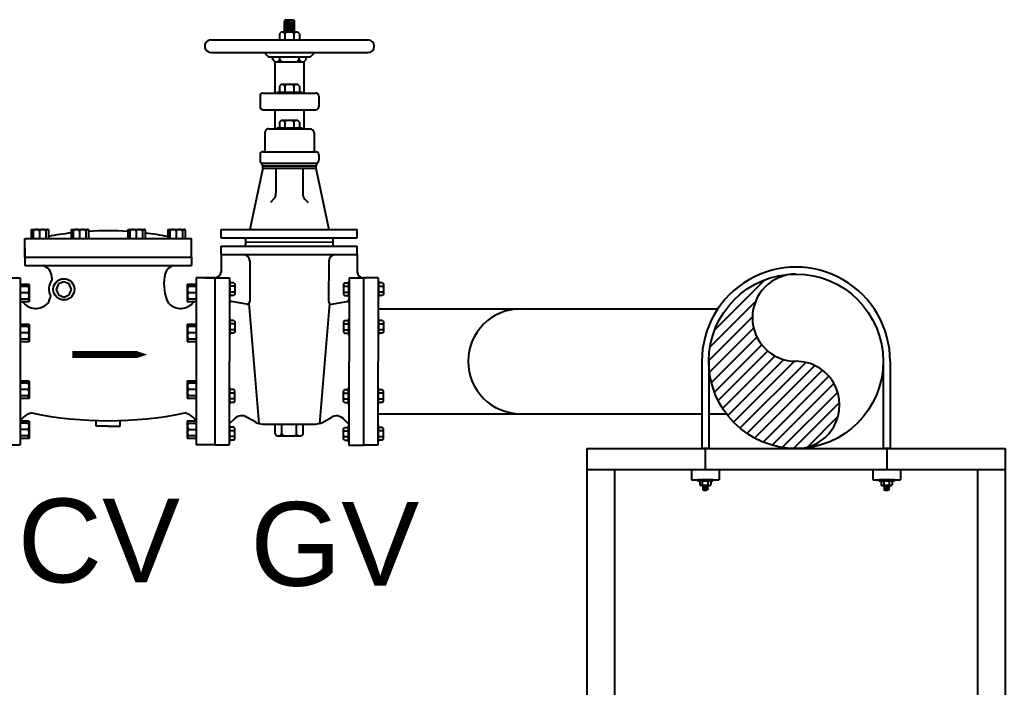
# Model space of a CAD drawing. Header units: inches. Extents: x 51172 to 63334, y -27893 to -10796.
# Drawn here: x 53004 to 54417, y -15215 to -14259 of the extents above; entities that cross this region are included whole.
import ezdxf

# ---------------------------------------------------------------- set-up
doc = ezdxf.new("R2010")
doc.units = ezdxf.units.IN
doc.header["$MEASUREMENT"] = 0
doc.layers.add('OUTSIDE', color=253, linetype='Continuous')
doc.styles.get("Standard").update_dxf_attribs({"font": 'arial.ttf'})

msp = doc.modelspace()

# ---------------------------------------------------------------- hatches: boundary and pattern name
h = msp.add_hatch()
h.set_pattern_fill('ANSI31', color=256, scale=100)
h.set_pattern_definition([(45, (-45603.077, -21163.064), (-8.8388348, 8.8388348), [])])
h.paths.add_polyline_path([(54160.2, -16194.1, 0.797671), (54116.9, -16003.9, -0.797806), (54073.5, -15813.8, 0.350006), (53921.9, -16003.9, 0.481449)])
h.paths.add_polyline_path([(54116.9, -15251, 0.414214), (53991.9, -15376, 0.414229), (54116.9, -15501, 0.999922), (54116.9, -15376, -1.000026)])
h.paths.add_polyline_path([(54117, -14873.1, 0.999917), (54116.9, -14748.1, -1), (54116.9, -14623.1, 0.414214), (53991.9, -14748.1, 0.414238)])

# ---------------------------------------------------------------- linework, layer by layer
at = {"linetype": 'Continuous'}
for p, q in [((53385.2, -14258.7), (53383.4, -14260.5)), ((53383.4, -14276.4), (53383.4, -14260.5)), ((53384, -14260.6), (53397.5, -14262.5)), ((53384, -14262.4), (53397.5, -14264.2)), ((53384, -14264.2), (53397.5, -14266)), ((53384, -14266), (53397.5, -14267.8)), ((53384, -14267.7), (53397.5, -14269.6)), ((53384, -14269.5), (53397.5, -14271.4)), ((53397.5, -14260.4), (53385.2, -14258.7)), ((53385.2, -14258.7), (53396.3, -14258.7)), ((53396.3, -14258.7), (53398.1, -14260.5)), ((53398.1, -14276.4), (53398.1, -14260.5)), ((53376.5, -14278.8), (53376.4, -14287.6)), ((53378.8, -14276.4), (53376.5, -14278.8)), ((53402.6, -14276.4), (53378.8, -14276.4)), ((53384.3, -14278.8), (53381.9, -14276.4)), ((53384, -14271.3), (53397.5, -14273.2)), ((53384, -14273.1), (53397.5, -14275)), ((53384, -14274.9), (53394.6, -14276.4)), ((53384.3, -14278.8), (53386.7, -14276.4)), ((53384.3, -14278.8), (53384.3, -14287.6)), ((53397.2, -14278.8), (53394.8, -14276.4)), ((53397.2, -14278.8), (53399.6, -14276.4)), ((53397.2, -14278.8), (53397.2, -14287.6)), ((53405, -14278.8), (53402.6, -14276.4)), ((53405, -14278.8), (53405, -14287.6)), ((53278.2, -14287.5), (53503.2, -14287.7)), ((53278.2, -14305.5), (53503.2, -14305.7)), ((53354.3, -14305.5), (53360.7, -14312)), ((53360.7, -14312), (53420.7, -14312)), ((53367, -14315.8), (53367, -14312)), ((53376.8, -14315.8), (53376.8, -14312)), ((53404.6, -14315.8), (53404.6, -14312)), ((53414.5, -14315.8), (53414.5, -14312)), ((53427.1, -14305.6), (53420.7, -14312)), ((53369.9, -14318.8), (53367, -14315.8)), ((53369.9, -14318.8), (53411.5, -14318.8)), ((53369.9, -14318.8), (53369.9, -14363.8)), ((53376.8, -14315.8), (53373.8, -14318.8)), ((53376.8, -14315.8), (53379.8, -14318.8)), ((53404.6, -14315.8), (53401.6, -14318.8)), ((53404.6, -14315.8), (53407.6, -14318.8)), ((53411.5, -14318.8), (53411.4, -14363.8)), ((53411.5, -14318.8), (53414.5, -14315.8)), ((53378.8, -14351.6), (53376.4, -14354)), ((53376.4, -14354), (53376.4, -14362.8)), ((53402.6, -14351.7), (53378.8, -14351.6)), ((53384.2, -14354), (53381.8, -14351.6)), ((53384.2, -14354), (53386.6, -14351.6)), ((53384.2, -14354), (53384.2, -14362.8)), ((53397.1, -14354), (53394.8, -14351.7)), ((53397.1, -14354), (53399.5, -14351.7)), ((53397.1, -14354), (53397.1, -14362.9)), ((53405, -14354), (53402.6, -14351.7)), ((53405, -14354), (53404.9, -14362.9)), ((53348.6, -14367.9), (53348.5, -14383.5)), ((53352.7, -14363.8), (53428.6, -14363.8)), ((53408.9, -14362.9), (53372.5, -14362.8)), ((53372.5, -14362.8), (53372.5, -14363.8)), ((53408.9, -14362.9), (53408.9, -14363.8)), ((53432.8, -14368), (53432.8, -14383.6)), ((53352.7, -14387.7), (53428.6, -14387.8)), ((53369.9, -14387.7), (53369.9, -14415)), ((53411.4, -14387.7), (53411.4, -14415)), ((53378.7, -14402.9), (53376.3, -14405.2)), ((53376.3, -14405.2), (53376.3, -14414.1)), ((53402.5, -14402.9), (53378.7, -14402.9)), ((53384.2, -14405.2), (53381.8, -14402.9)), ((53384.2, -14405.2), (53386.5, -14402.9)), ((53384.2, -14405.2), (53384.2, -14414.1)), ((53397.1, -14405.2), (53394.7, -14402.9)), ((53397.1, -14405.2), (53399.5, -14402.9)), ((53397.1, -14405.2), (53397.1, -14414.1)), ((53404.9, -14405.3), (53402.5, -14402.9)), ((53404.9, -14405.3), (53404.9, -14414.1)), ((53355.2, -14421), (53355.2, -14446.1)), ((53361.2, -14415), (53420, -14415)), ((53408.8, -14414.1), (53372.4, -14414)), ((53372.4, -14414), (53372.4, -14415)), ((53408.8, -14414.1), (53408.8, -14415)), ((53426, -14421), (53426, -14446.2)), ((53348.5, -14452), (53348.5, -14460)), ((53352.7, -14447.8), (53428.5, -14447.9)), ((53432.7, -14452.1), (53432.7, -14460.1)), ((53352.5, -14467.8), (53428.7, -14467.8)), ((53352.7, -14464.2), (53428.5, -14464.3)), ((53352.7, -14471.3), (53334, -14559.2)), ((53352.7, -14471.3), (53428.5, -14471.4)), ((53371.4, -14471.3), (53371.4, -14507.4)), ((53409.7, -14471.4), (53409.7, -14507.5)), ((53428.5, -14471.4), (53447, -14559.3)), ((53368.2, -14515.5), (53363.5, -14520.7)), ((53412.9, -14515.6), (53417.6, -14520.7)), ((53292.9, -14559.2), (53488, -14559.3)), ((53292.9, -14571.1), (53292.9, -14559.2)), ((53488, -14571.3), (53488, -14559.3)), ((53292.9, -14571.1), (53488, -14571.3)), ((53328.1, -14577.1), (53452.8, -14577.3)), ((53292.9, -14583.1), (53488, -14583.3)), ((53292.9, -14595.1), (53292.9, -14583.1)), ((53292.9, -14595.1), (53488, -14595.2)), ((53292.9, -14595.1), (53292.9, -14619.7)), ((53488, -14595.2), (53488, -14583.3)), ((53488, -14595.2), (53488, -14619.9)), ((53333.9, -14604.1), (53333.9, -14662.4)), ((53447, -14604.2), (53446.9, -14662.5)), ((53283.9, -14628.5), (53283.7, -14867.8)), ((53283.9, -14628.5), (53283.7, -14867.8)), ((53283.9, -14628.5), (53304.7, -14628.5)), ((53304.7, -14628.5), (53304.5, -14867.9)), ((53305.3, -14633), (53304.7, -14633)), ((53305.3, -14633), (53305.3, -14656.3)), ((53311, -14635.5), (53305.3, -14635.5)), ((53311, -14635.5), (53312.5, -14637)), ((53312.5, -14637), (53312.5, -14652.3)), ((53469.9, -14635.6), (53468.3, -14637.1)), ((53468.3, -14637.1), (53468.3, -14652.4)), ((53469.9, -14635.6), (53475.5, -14635.6)), ((53475.5, -14633.1), (53476.1, -14633.1)), ((53475.5, -14633.1), (53475.5, -14656.4)), ((53476.1, -14628.6), (53475.9, -14868)), ((53476.1, -14628.6), (53497, -14628.6)), ((53497, -14628.6), (53496.7, -14868)), ((53497, -14628.6), (53496.7, -14868)), ((53517.8, -14628.7), (53497, -14628.6)), ((53517.8, -14628.7), (53517.6, -14868.1)), ((53518.4, -14633.1), (53517.8, -14633.1)), ((53518.4, -14633.1), (53518.4, -14656.5)), ((53524, -14635.7), (53518.4, -14635.7)), ((53524, -14635.7), (53525.6, -14637.2)), ((53525.6, -14637.2), (53525.5, -14652.4)), ((53311, -14640.5), (53305.3, -14640.5)), ((53311, -14648.8), (53305.3, -14648.8)), ((53311, -14640.5), (53312.5, -14639)), ((53311, -14640.5), (53312.5, -14642)), ((53311, -14648.8), (53312.5, -14647.2)), ((53311, -14648.8), (53312.5, -14650.3)), ((53312.5, -14652.3), (53311, -14653.8)), ((53469.9, -14640.6), (53468.3, -14639.1)), ((53469.9, -14640.6), (53468.3, -14642.1)), ((53469.8, -14648.9), (53468.3, -14647.4)), ((53469.8, -14648.9), (53468.3, -14650.4)), ((53469.8, -14648.9), (53475.5, -14648.9)), ((53469.9, -14640.6), (53475.5, -14640.6)), ((53524, -14640.7), (53518.4, -14640.7)), ((53524, -14649), (53518.4, -14649)), ((53524, -14640.7), (53525.6, -14639.1)), ((53524, -14640.7), (53525.6, -14642.2)), ((53524, -14649), (53525.5, -14647.4)), ((53524, -14649), (53525.5, -14650.5)), ((53305.3, -14656.3), (53304.7, -14656.3)), ((53311, -14653.8), (53305.3, -14653.8)), ((53329.6, -14666.3), (53307.8, -14662.2)), ((53332.6, -14665.3), (53346.7, -14837.1)), ((53448.2, -14665.4), (53433.8, -14837.2)), ((53451.2, -14666.4), (53473, -14662.4)), ((53468.3, -14652.4), (53469.8, -14653.9)), ((53469.8, -14653.9), (53475.5, -14653.9)), ((53475.5, -14656.4), (53476.1, -14656.4)), ((53518.4, -14656.5), (53517.8, -14656.5)), ((53524, -14654), (53518.4, -14654)), ((53525.5, -14652.4), (53524, -14654)), ((53305.3, -14687), (53304.7, -14687)), ((53305.3, -14687), (53305.3, -14710.3)), ((53310.9, -14689.5), (53305.3, -14689.5)), ((53310.9, -14694.5), (53305.3, -14694.5)), ((53310.9, -14689.5), (53312.5, -14691)), ((53310.9, -14694.5), (53312.4, -14693)), ((53310.9, -14694.5), (53312.4, -14696)), ((53312.5, -14691), (53312.4, -14706.3)), ((53469.8, -14689.6), (53468.3, -14691.1)), ((53468.3, -14691.1), (53468.3, -14706.4)), ((53469.8, -14694.6), (53468.3, -14693.1)), ((53469.8, -14694.6), (53468.3, -14696.1)), ((53469.8, -14689.6), (53475.5, -14689.6)), ((53469.8, -14694.6), (53475.5, -14694.6)), ((53475.5, -14687.1), (53475.4, -14710.4)), ((53475.5, -14687.1), (53476.1, -14687.1)), ((53518.3, -14687.1), (53517.7, -14687.1)), ((53518.3, -14687.1), (53518.3, -14710.5)), ((53524, -14689.7), (53518.3, -14689.7)), ((53524, -14694.7), (53518.3, -14694.7)), ((53524, -14689.7), (53525.5, -14691.2)), ((53524, -14694.7), (53525.5, -14693.1)), ((53525.5, -14691.2), (53525.5, -14706.4)), ((53310.9, -14702.8), (53305.3, -14702.8)), ((53310.9, -14707.8), (53305.3, -14707.8)), ((53310.9, -14702.8), (53312.4, -14701.2)), ((53310.9, -14702.8), (53312.4, -14704.3)), ((53312.4, -14706.3), (53310.9, -14707.8)), ((53469.8, -14702.9), (53468.3, -14701.4)), ((53469.8, -14702.9), (53468.3, -14704.4)), ((53468.3, -14706.4), (53469.8, -14707.9)), ((53469.8, -14702.9), (53475.5, -14702.9)), ((53469.8, -14707.9), (53475.5, -14707.9)), ((53524, -14703), (53518.3, -14703)), ((53524, -14708), (53518.3, -14708)), ((53524, -14694.7), (53525.5, -14696.2)), ((53524, -14703), (53525.5, -14701.4)), ((53524, -14703), (53525.5, -14704.5)), ((53525.5, -14706.4), (53524, -14708)), ((53305.3, -14710.3), (53304.7, -14710.3)), ((53475.4, -14710.4), (53476, -14710.4)), ((53518.3, -14710.5), (53517.7, -14710.5)), ((53305.2, -14786.1), (53304.6, -14786.1)), ((53305.2, -14809.4), (53305.2, -14786.1)), ((53310.8, -14788.6), (53305.2, -14788.6)), ((53310.8, -14793.6), (53305.2, -14793.6)), ((53312.4, -14790.1), (53310.8, -14788.6)), ((53310.8, -14793.6), (53312.4, -14792.1)), ((53312.3, -14805.4), (53312.4, -14790.1)), ((53468.2, -14790.2), (53469.7, -14788.7)), ((53468.2, -14805.5), (53468.2, -14790.2)), ((53469.7, -14793.7), (53468.2, -14792.2)), ((53469.7, -14788.7), (53475.4, -14788.7)), ((53475.4, -14786.2), (53476, -14786.2)), ((53475.4, -14809.5), (53475.4, -14786.2)), ((53518.2, -14786.2), (53517.6, -14786.2)), ((53518.2, -14809.6), (53518.2, -14786.2)), ((53523.9, -14788.8), (53518.2, -14788.8)), ((53525.4, -14790.3), (53523.9, -14788.8)), ((53523.9, -14793.8), (53525.4, -14792.2)), ((53525.4, -14805.5), (53525.4, -14790.3)), ((53310.8, -14801.9), (53305.2, -14801.9)), ((53310.8, -14806.9), (53305.2, -14806.9)), ((53310.8, -14793.6), (53312.4, -14795.1)), ((53310.8, -14801.9), (53312.4, -14800.3)), ((53310.8, -14801.9), (53312.3, -14803.4)), ((53310.8, -14806.9), (53312.3, -14805.4)), ((53469.7, -14793.7), (53468.2, -14795.2)), ((53469.7, -14802), (53468.2, -14800.5)), ((53469.7, -14802), (53468.2, -14803.5)), ((53469.7, -14807), (53468.2, -14805.5)), ((53469.7, -14793.7), (53475.4, -14793.7)), ((53469.7, -14802), (53475.4, -14802)), ((53469.7, -14807), (53475.4, -14807)), ((53523.9, -14793.8), (53518.2, -14793.8)), ((53523.9, -14802.1), (53518.2, -14802.1)), ((53523.9, -14807.1), (53518.2, -14807.1)), ((53523.9, -14793.8), (53525.4, -14795.3)), ((53523.9, -14802.1), (53525.4, -14800.5)), ((53523.9, -14802.1), (53525.4, -14803.6)), ((53523.9, -14807.1), (53525.4, -14805.5)), ((53305.2, -14809.4), (53304.6, -14809.4)), ((53475.4, -14809.5), (53476, -14809.5)), ((53518.2, -14809.6), (53517.6, -14809.6)), ((53311.6, -14831.1), (53304.5, -14837.9)), ((53342.5, -14835.5), (53330.2, -14828.5)), ((53438, -14835.6), (53450.3, -14828.6)), ((53468.8, -14831.2), (53475.9, -14838.1)), ((53305.1, -14840.1), (53304.5, -14840.1)), ((53305.1, -14863.4), (53305.1, -14840.1)), ((53310.8, -14842.6), (53305.1, -14842.6)), ((53310.8, -14847.6), (53305.1, -14847.6)), ((53312.3, -14844.1), (53310.8, -14842.6)), ((53310.8, -14847.6), (53312.3, -14846.1)), ((53310.8, -14847.6), (53312.3, -14849.1)), ((53312.3, -14859.4), (53312.3, -14844.1)), ((53352.4, -14838), (53428, -14838)), ((53370, -14852.2), (53370.1, -14838)), ((53379.9, -14852.2), (53379.9, -14838)), ((53400.6, -14852.3), (53400.6, -14838)), ((53410.4, -14852.3), (53410.4, -14838)), ((53468.1, -14844.2), (53469.7, -14842.7)), ((53468.1, -14859.5), (53468.1, -14844.2)), ((53469.7, -14847.7), (53468.1, -14846.2)), ((53469.7, -14847.7), (53468.1, -14849.2)), ((53469.7, -14842.7), (53475.3, -14842.7)), ((53469.7, -14847.7), (53475.3, -14847.7)), ((53475.3, -14840.2), (53475.9, -14840.2)), ((53475.3, -14863.5), (53475.3, -14840.2)), ((53518.2, -14840.2), (53517.6, -14840.2)), ((53518.2, -14863.6), (53518.2, -14840.2)), ((53523.8, -14842.8), (53518.2, -14842.8)), ((53523.8, -14847.8), (53518.2, -14847.8)), ((53525.4, -14844.3), (53523.8, -14842.8)), ((53523.8, -14847.8), (53525.4, -14846.2)), ((53523.8, -14847.8), (53525.4, -14849.3)), ((53525.4, -14859.5), (53525.4, -14844.3)), ((53305.1, -14863.4), (53304.5, -14863.4)), ((53310.8, -14855.9), (53305.1, -14855.9)), ((53310.8, -14860.9), (53305.1, -14860.9)), ((53310.8, -14855.9), (53312.3, -14854.3)), ((53310.8, -14855.9), (53312.3, -14857.4)), ((53310.8, -14860.9), (53312.3, -14859.4)), ((53370, -14852.2), (53373, -14855.2)), ((53407.4, -14855.3), (53373, -14855.2)), ((53379.9, -14852.2), (53376.9, -14855.2)), ((53379.9, -14852.2), (53382.9, -14855.2)), ((53400.6, -14852.3), (53397.6, -14855.2)), ((53400.6, -14852.3), (53403.6, -14855.2)), ((53410.4, -14852.3), (53407.4, -14855.3)), ((53469.7, -14856), (53468.1, -14854.5)), ((53469.7, -14856), (53468.1, -14857.5)), ((53469.7, -14861), (53468.1, -14859.5)), ((53469.7, -14856), (53475.3, -14856)), ((53469.7, -14861), (53475.3, -14861)), ((53475.3, -14863.5), (53475.9, -14863.5)), ((53518.2, -14863.6), (53517.6, -14863.6)), ((53523.8, -14856.1), (53518.2, -14856.1)), ((53523.8, -14861.1), (53518.2, -14861.1)), ((53523.8, -14856.1), (53525.4, -14854.5)), ((53523.8, -14856.1), (53525.4, -14857.6)), ((53523.8, -14861.1), (53525.4, -14859.5)), ((53283.7, -14867.8), (53304.5, -14867.9)), ((53475.9, -14868), (53496.7, -14868)), ((53517.6, -14868.1), (53496.7, -14868))]:
    msp.add_line(p, q, dxfattribs=at)
for p, q in [((53020.4, -14559.2), (53020.4, -14572.1)), ((53020.4, -14559.2), (53045.3, -14559.2)), ((53023.3, -14561.8), (53023.3, -14572.1)), ((53032.4, -14561.8), (53032.4, -14572.1)), ((53041.5, -14561.8), (53041.5, -14572.1)), ((53045.3, -14559.2), (53045.3, -14572.1)), ((53077.7, -14559.2), (53077.7, -14572.1)), ((53077.7, -14559.2), (53102.6, -14559.2)), ((53080.7, -14561.8), (53080.7, -14572.1)), ((53089.8, -14561.8), (53089.8, -14572.1)), ((53098.9, -14561.8), (53098.9, -14572.1)), ((53102.6, -14559.2), (53102.6, -14572.1)), ((53158.9, -14559.2), (53158.9, -14572.1)), ((53158.9, -14559.2), (53183.8, -14559.2)), ((53161.9, -14561.8), (53161.9, -14572.1)), ((53170.9, -14561.8), (53170.9, -14572.1)), ((53180, -14561.8), (53180, -14572.1)), ((53183.8, -14559.2), (53183.8, -14572.1)), ((53216.3, -14559.2), (53216.3, -14572.1)), ((53216.3, -14559.2), (53241.2, -14559.2)), ((53219.2, -14561.8), (53219.2, -14572.1)), ((53228.3, -14561.8), (53228.3, -14572.1)), ((53237.4, -14561.8), (53237.4, -14572.1)), ((53241.2, -14559.2), (53241.2, -14572.1)), ((53011.1, -14572.1), (53250.4, -14572.1)), ((53011.1, -14585.4), (53011.1, -14572.1)), ((53250.4, -14585.4), (53250.4, -14572.1)), ((53011.1, -14598.7), (53011.1, -14585.4)), ((53011.1, -14585.4), (53011.1, -14598.7)), ((53250.4, -14598.7), (53250.4, -14585.4)), ((53011.1, -14598.7), (53250.4, -14598.7)), ((53011.1, -14598.7), (53011.1, -14611)), ((53250.4, -14598.7), (53250.4, -14611)), ((53011.1, -14611), (53250.4, -14611)), ((52991.3, -14628.5), (53004.7, -14628.5)), ((53004.7, -14628.5), (53004.7, -14867.8)), ((53017.5, -14637.8), (53004.7, -14637.8)), ((53017.5, -14637.8), (53017.5, -14662.7)), ((53059.5, -14637.3), (53056.3, -14645)), ((53067.3, -14634.1), (53059.5, -14637.3)), ((53075, -14637.3), (53067.3, -14634.1)), ((53078.3, -14645), (53075, -14637.3)), ((53244.2, -14637.6), (53244.2, -14662.5)), ((53244.2, -14637.6), (53257.1, -14637.6)), ((53270.4, -14628.3), (53257.1, -14628.3)), ((53257.1, -14628.3), (53257.1, -14867.7)), ((53283.7, -14628.3), (53270.4, -14628.3)), ((53270.4, -14628.3), (53283.7, -14628.3)), ((53283.7, -14628.3), (53283.7, -14867.8)), ((53014.9, -14640.7), (53004.7, -14640.7)), ((53014.9, -14649.8), (53004.7, -14649.8)), ((53056.3, -14645), (53059.5, -14652.8)), ((53075, -14652.8), (53078.3, -14645)), ((53246.8, -14640.6), (53257.1, -14640.6)), ((53246.8, -14649.6), (53257.1, -14649.6)), ((53014.9, -14658.9), (53004.7, -14658.9)), ((53017.5, -14662.7), (53004.7, -14662.7)), ((53059.5, -14652.8), (53067.3, -14656)), ((53067.3, -14656), (53075, -14652.8)), ((53244.2, -14662.5), (53257.1, -14662.5)), ((53246.8, -14658.7), (53257.1, -14658.7)), ((53517.7, -14673.1), (54004.7, -14673.1)), ((53017.5, -14695.2), (53004.7, -14695.2)), ((53014.9, -14698.1), (53004.7, -14698.1)), ((53014.9, -14707.2), (53004.7, -14707.2)), ((53017.5, -14695.2), (53017.5, -14720)), ((53244.2, -14695), (53244.2, -14719.9)), ((53244.2, -14695), (53257.1, -14695)), ((53246.8, -14697.9), (53257.1, -14697.9)), ((53246.8, -14707), (53257.1, -14707)), ((53014.9, -14716.3), (53004.7, -14716.3)), ((53017.5, -14720), (53004.7, -14720)), ((53244.2, -14719.9), (53257.1, -14719.9)), ((53246.8, -14716.1), (53257.1, -14716.1)), ((53981.9, -14748.1), (53981.9, -14873.1)), ((53991.9, -14748.1), (53991.9, -14873.1)), ((54241.9, -14748.1), (54241.9, -14873.1)), ((54251.9, -14748.1), (54251.9, -14873.1)), ((53017.5, -14776.3), (53004.7, -14776.3)), ((53014.9, -14779.3), (53004.7, -14779.3)), ((53017.5, -14776.3), (53017.5, -14801.2)), ((53244.2, -14776.1), (53244.2, -14801)), ((53244.2, -14776.1), (53257.1, -14776.1)), ((53246.8, -14779.1), (53257.1, -14779.1)), ((53014.9, -14788.4), (53004.7, -14788.4)), ((53246.8, -14788.2), (53257.1, -14788.2)), ((53014.9, -14797.4), (53004.7, -14797.4)), ((53017.5, -14801.2), (53004.7, -14801.2)), ((53244.2, -14801), (53257.1, -14801)), ((53246.8, -14797.3), (53257.1, -14797.3)), ((53017.5, -14833.7), (53004.7, -14833.7)), ((53017.5, -14833.7), (53017.5, -14858.6)), ((53113.7, -14841.1), (53113.7, -14832.9)), ((53148, -14841.1), (53148, -14832.9)), ((53244.2, -14833.5), (53244.2, -14858.4)), ((53244.2, -14833.5), (53257.1, -14833.5)), ((53517.6, -14823.1), (53981.9, -14823.1)), ((53991.9, -14823.1), (54016.9, -14823.1)), ((53014.9, -14836.7), (53004.7, -14836.7)), ((53014.9, -14845.7), (53004.7, -14845.7)), ((53130.9, -14841.1), (53113.7, -14841.1)), ((53130.9, -14841.1), (53148, -14841.1)), ((53246.8, -14836.5), (53257.1, -14836.5)), ((53246.8, -14845.6), (53257.1, -14845.6)), ((53014.9, -14854.8), (53004.7, -14854.8)), ((53017.5, -14858.6), (53004.7, -14858.6)), ((53244.2, -14858.4), (53257.1, -14858.4)), ((53246.8, -14854.6), (53257.1, -14854.6)), ((52991.3, -14867.8), (53004.7, -14867.8)), ((53270.4, -14867.7), (53257.1, -14867.7)), ((53283.7, -14867.7), (53270.4, -14867.7)), ((53816.9, -14873.1), (53816.9, -16598.1)), ((53816.9, -14873.1), (54416.9, -14873.1)), ((53991.9, -14873.1), (53981.9, -14873.1)), ((53986.9, -14873.1), (53986.9, -14903.1)), ((54251.9, -14873.1), (54241.9, -14873.1)), ((54246.9, -14873.1), (54246.9, -14903.1)), ((54416.9, -14873.1), (54416.9, -16598.1)), ((53816.9, -14903.1), (54416.9, -14903.1)), ((53856.9, -14903.1), (53856.9, -16598.1)), ((53967, -14903.1), (53967, -14918)), ((54006.9, -14903.1), (54006.9, -14917.9)), ((54227, -14903.1), (54227, -14918)), ((54266.9, -14903.1), (54266.9, -14917.9)), ((54376.9, -14903.1), (54376.9, -16598.1)), ((53967, -14918), (54006.9, -14917.9)), ((53978.9, -14920), (53978.9, -14925.2)), ((53982.6, -14920), (53982.6, -14925.2)), ((53991.1, -14925.2), (53991.1, -14920)), ((53994.8, -14920), (53994.8, -14925.2)), ((54227, -14918), (54266.9, -14917.9)), ((54238.9, -14920), (54238.9, -14925.2)), ((54242.6, -14920), (54242.6, -14925.2)), ((54251.1, -14925.2), (54251.1, -14920)), ((54254.8, -14920), (54254.8, -14925.2)), ((53993, -14926), (53980.7, -14926)), ((53983, -14926.1), (53983.1, -14926)), ((53983, -14926.1), (53983.6, -14926.6)), ((53983, -14927), (53983.6, -14926.6)), ((53983, -14927), (53983.6, -14927.5)), ((53983, -14927.9), (53983.6, -14927.5)), ((53983, -14927.9), (53983.6, -14928.4)), ((53983, -14928.9), (53983.6, -14928.4)), ((53983, -14928.9), (53983.6, -14929.3)), ((53983, -14929.8), (53983.6, -14929.3)), ((53983, -14929.8), (53983.6, -14930.3)), ((53983, -14930.7), (53983.6, -14930.3)), ((53983, -14930.7), (53983.6, -14931.2)), ((53983, -14931.6), (53983.6, -14931.2)), ((53983, -14931.6), (53984.5, -14932.8)), ((53990.5, -14931.9), (53983.3, -14931.9)), ((53990.5, -14926.3), (53983.6, -14926.6)), ((53990.5, -14927.2), (53983.6, -14927.5)), ((53990.5, -14928.1), (53983.6, -14928.4)), ((53990.5, -14929.1), (53983.6, -14929.3)), ((53990.5, -14930), (53983.6, -14930.3)), ((53990.5, -14931), (53983.6, -14931.2)), ((53984.5, -14932.8), (53988.8, -14932.8)), ((53990.5, -14931.9), (53988.8, -14932.8)), ((53990.9, -14926), (53990.5, -14926.3)), ((53991.1, -14926.7), (53990.5, -14926.3)), ((53991.1, -14926.7), (53990.5, -14927.2)), ((53991.1, -14927.7), (53990.5, -14927.2)), ((53991.1, -14927.7), (53990.5, -14928.1)), ((53991.1, -14928.6), (53990.5, -14928.1)), ((53991.1, -14928.6), (53990.5, -14929.1)), ((53991.1, -14929.5), (53990.5, -14929.1)), ((53991.1, -14929.5), (53990.5, -14930)), ((53991.1, -14930.5), (53990.5, -14930)), ((53991.1, -14930.5), (53990.5, -14931)), ((53991.1, -14931.4), (53990.5, -14931)), ((53991.1, -14931.4), (53990.5, -14931.9)), ((54253, -14926), (54240.7, -14926)), ((54243, -14926.1), (54243.1, -14926)), ((54243, -14926.1), (54243.6, -14926.6)), ((54243, -14927), (54243.6, -14926.6)), ((54243, -14927), (54243.6, -14927.5)), ((54243, -14928), (54243.6, -14927.5)), ((54243, -14928), (54243.6, -14928.4)), ((54243, -14928.9), (54243.6, -14928.4)), ((54243, -14928.9), (54243.6, -14929.3)), ((54243, -14929.8), (54243.6, -14929.3)), ((54243, -14929.8), (54243.6, -14930.3)), ((54243, -14930.7), (54243.6, -14930.3)), ((54243, -14930.7), (54243.6, -14931.2)), ((54243, -14931.7), (54243.6, -14931.2)), ((54243, -14931.7), (54244.5, -14932.8)), ((54250.5, -14931.9), (54243.3, -14931.9)), ((54250.5, -14926.3), (54243.6, -14926.6)), ((54250.5, -14927.2), (54243.6, -14927.5)), ((54250.5, -14928.1), (54243.6, -14928.4)), ((54250.5, -14929.1), (54243.6, -14929.3)), ((54250.5, -14930), (54243.6, -14930.3)), ((54250.5, -14931), (54243.6, -14931.2)), ((54244.5, -14932.8), (54248.8, -14932.8)), ((54250.5, -14931.9), (54248.8, -14932.8)), ((54250.9, -14926), (54250.5, -14926.3)), ((54251.1, -14926.7), (54250.5, -14926.3)), ((54251.1, -14926.7), (54250.5, -14927.2)), ((54251.1, -14927.7), (54250.5, -14927.2)), ((54251.1, -14927.7), (54250.5, -14928.1)), ((54251.1, -14928.6), (54250.5, -14928.1)), ((54251.1, -14928.6), (54250.5, -14929.1)), ((54251.1, -14929.6), (54250.5, -14929.1)), ((54251.1, -14929.6), (54250.5, -14930)), ((54251.1, -14930.5), (54250.5, -14930)), ((54251.1, -14930.5), (54250.5, -14931)), ((54251.1, -14931.4), (54250.5, -14931)), ((54251.1, -14931.4), (54250.5, -14931.9))]:
    msp.add_line(p, q)
for points in [[(53997.9, -14919.2), (53997.9, -14918), (53976.1, -14918), (53976.1, -14919.2)], [(54257.9, -14919.2), (54257.9, -14918), (54236.1, -14918), (54236.1, -14919.2)]]:
    msp.add_lwpolyline(points, close=True)
for centre, radius in [((54116.9, -14748.1), 125), ((53067.3, -14645), 15.2)]:
    msp.add_circle(centre, radius)
for centre, radius, start, end in [((53278.2, -14296.5), 8.98, 89.9481, 269.9481), ((53503.2, -14296.7), 8.98, 269.9481, 89.9481), ((53352.7, -14367.9), 4.19, 89.9481, 179.9481), ((53428.6, -14368), 4.19, 359.9481, 89.9481), ((53352.7, -14383.5), 4.19, 179.9481, 269.9481), ((53428.6, -14383.6), 4.19, 269.9481, 359.9481), ((53361.2, -14421), 5.98, 89.9481, 179.9481), ((53420, -14421), 5.98, 359.9481, 89.9481), ((53352.7, -14452), 4.19, 89.9481, 179.9481), ((53352.8, -14445.4), 2.51, 279.372, 342.55), ((53428.4, -14445.4), 2.51, 197.3463, 260.5243), ((53428.5, -14452.1), 4.19, 359.9481, 89.9481), ((53352.7, -14460.1), 4.19, 179.9481, 269.9481), ((53343, -14470.1), 9.72, 352.6067, 46.5588), ((53438.1, -14470.2), 9.72, 133.3375, 187.2896), ((53428.5, -14460.1), 4.19, 269.9481, 359.9481), ((53359.4, -14507.4), 12, 317.4269, 359.9481), ((53421.7, -14507.5), 12, 179.9481, 222.4694), ((53300.6, -14577.1), 27.5, 347.3954, 12.5009), ((53480.4, -14577.3), 27.5, 167.3954, 192.5009), ((53323.7, -14605.3), 10.3, 6.5036, 83.6574), ((53457.2, -14605.4), 10.3, 96.2389, 173.3927), ((53283.6, -14619.1), 9.32, 271.951, 356.5175), ((53497.3, -14619.3), 9.32, 183.3788, 267.9453), ((53309, -14658.1), 4.33, 184.3421, 253.786), ((53329.9, -14662.4), 3.95, 265.3494, 358.9141), ((53450.9, -14662.5), 3.95, 180.9822, 274.5469), ((53471.8, -14658.2), 4.33, 286.1103, 355.5542), ((53322.4, -14840), 14, 56.0291, 140.1889), ((53353.5, -14812.1), 25.9, 244.7431, 267.5889), ((53427, -14812.2), 25.9, 272.3074, 295.1532), ((53458.1, -14840.2), 14, 39.7074, 123.8672)]:
    msp.add_arc(centre, radius, start, end, dxfattribs=at)
for centre, radius, start, end in [((53021.1, -14561.3), 2.26, 347.8663, 70.3993), ((53027.9, -14564.4), 5.25, 30.1598, 149.8402), ((53036.9, -14564.4), 5.25, 30.121, 149.879), ((53044.6, -14562.3), 3.13, 77.8146, 171.6824), ((53130.4, -15001.1), 440.1, 96.8682, 101.1521), ((53078.5, -14561.3), 2.26, 347.8663, 70.3993), ((53085.3, -14564.4), 5.25, 30.1598, 149.8402), ((53094.3, -14564.4), 5.25, 30.121, 149.879), ((53102, -14562.3), 3.13, 77.8146, 171.6824), ((53130.4, -15001.1), 440.1, 86.2838, 93.6134), ((53159.7, -14561.3), 2.26, 347.8663, 70.3993), ((53166.4, -14564.4), 5.25, 30.1598, 149.8402), ((53175.5, -14564.4), 5.25, 30.121, 149.879), ((53183.1, -14562.3), 3.13, 77.8146, 171.6824), ((53130.4, -15001.1), 440.1, 78.7433, 83.0284), ((53217, -14561.3), 2.26, 347.8663, 70.3993), ((53223.8, -14564.4), 5.25, 30.1598, 149.8402), ((53232.9, -14564.4), 5.25, 30.121, 149.879), ((53240.5, -14562.3), 3.13, 77.8146, 171.6824), ((53032.8, -14627.5), 17.1, 3.0515, 75.291), ((53228.9, -14627.5), 17.1, 104.709, 176.9485), ((54116.9, -14748.1), 135, 359.9953, 180), ((54116.9, -14685.6), 62.5, 90, 270), ((53067.3, -14645), 21.5, 140.783, 208.416), ((52989.1, -14637.7), 61.8, 5.766, 10.2779), ((53272.6, -14637.7), 61.8, 169.7221, 206.2168), ((53246.3, -14638.4), 2.26, 160.3993, 282.1337), ((53015.4, -14638.5), 2.26, 257.8663, 340.3993), ((53012.3, -14645.3), 5.25, 300.1598, 59.8402), ((53012.3, -14654.4), 5.25, 300.121, 59.879), ((53249.4, -14645.1), 5.25, 120.1598, 239.8402), ((53249.4, -14654.2), 5.25, 120.121, 239.879), ((53027.3, -14648.3), 24, 216.8998, 315.8555), ((53014.5, -14662), 3.13, 347.8146, 81.6824), ((52989.1, -14637.7), 61.8, 333.7832, 343.433), ((53234.4, -14648.3), 24, 224.1445, 323.1002), ((53247.2, -14661.8), 3.13, 98.3176, 192.1854), ((53721.8, -14748.1), 75, 90, 270), ((53015.4, -14695.9), 2.26, 257.8663, 340.3993), ((53012.3, -14702.7), 5.25, 300.1598, 59.8402), ((53012.3, -14711.7), 5.25, 300.121, 59.879), ((53246.3, -14695.7), 2.26, 160.3993, 282.1337), ((53249.4, -14702.5), 5.25, 120.1598, 239.8402), ((53249.4, -14711.6), 5.25, 120.121, 239.879), ((53014.5, -14719.4), 3.13, 347.8146, 81.6824), ((53247.2, -14719.2), 3.13, 98.3176, 192.1854), ((54116.9, -14810.6), 62.5, 269.9905, 90), ((53015.4, -14777.1), 2.26, 257.8663, 340.3993), ((53012.3, -14783.8), 5.25, 300.1598, 59.8402), ((53246.3, -14776.9), 2.26, 160.3993, 282.1337), ((53249.4, -14783.6), 5.25, 120.1598, 239.8402), ((53012.3, -14792.9), 5.25, 300.121, 59.879), ((53249.4, -14792.7), 5.25, 120.121, 239.879), ((53014.5, -14800.5), 3.13, 347.8146, 81.6824), ((53247.2, -14800.4), 3.13, 98.3176, 192.1854), ((53027.5, -14848.5), 27.2, 103.522, 146.9869), ((53015.4, -14834.4), 2.26, 257.8663, 340.3993), ((53130.9, -14286), 547.2, 258.431, 281.569), ((53234.2, -14848.5), 27.2, 33.0131, 76.478), ((53246.3, -14834.3), 2.26, 160.3993, 282.1337), ((53012.3, -14841.2), 5.25, 300.1598, 59.8402), ((53012.3, -14850.3), 5.25, 300.121, 59.879), ((53249.4, -14841), 5.25, 120.1598, 239.8402), ((53249.4, -14850.1), 5.25, 120.121, 239.879), ((53014.5, -14857.9), 3.13, 347.8146, 81.6824), ((53247.2, -14857.7), 3.13, 98.3176, 192.1854), ((53980.7, -14921.9), 2.62, 45.0088, 134.9912), ((53986.8, -14931.2), 12, 69.2913, 110.7087), ((53992.9, -14921.8), 2.62, 44.9141, 135.0859), ((54240.7, -14921.9), 2.62, 45.0088, 134.9912), ((54246.8, -14931.2), 12, 69.2913, 110.7087), ((54252.9, -14921.9), 2.62, 44.9141, 135.0859), ((53980.7, -14923.3), 2.62, 225.0088, 314.9912), ((53986.8, -14914), 12, 249.2913, 290.7087), ((53992.9, -14923.4), 2.62, 224.9141, 315.0859), ((54240.7, -14923.4), 2.62, 225.0088, 314.9912), ((54246.8, -14914), 12, 249.2913, 290.7087), ((54252.9, -14923.4), 2.62, 224.9141, 315.0859)]:
    msp.add_arc(centre, radius, start, end)
at = {"layer": 'OUTSIDE'}
msp.add_lwpolyline([(53079.5, -14738.5, 10, 10, 0), (53157.2, -14738.5, 20, 0, 0), (53186.8, -14738.5, 0, 0, 0)], format="xyseb", dxfattribs=at)

# ---------------------------------------------------------------- texts
for s, p in [('CV', (53001, -15064.8)), ('GV', (53334.6, -15069.7))]:
    msp.add_text(s, height=120).set_placement(p)

doc.saveas('drawing.dxf')
